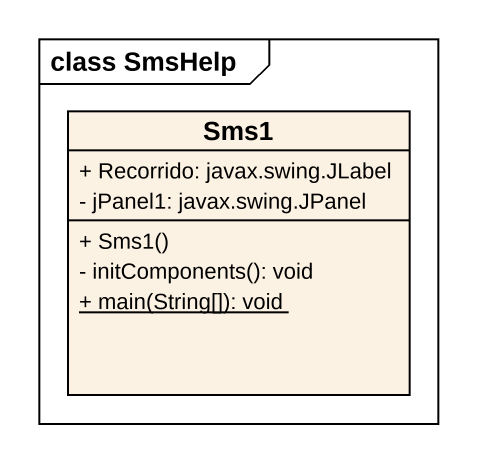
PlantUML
@startuml
mainframe class SmsHelp
hide circle
hide empty members
skinparam classAttributeIconSize 0
class Sms1 {
  + Recorrido: javax.swing.JLabel
  - jPanel1: javax.swing.JPanel
  + Sms1()
  - initComponents(): void
  {static} + main(String[]): void
}
@enduml
